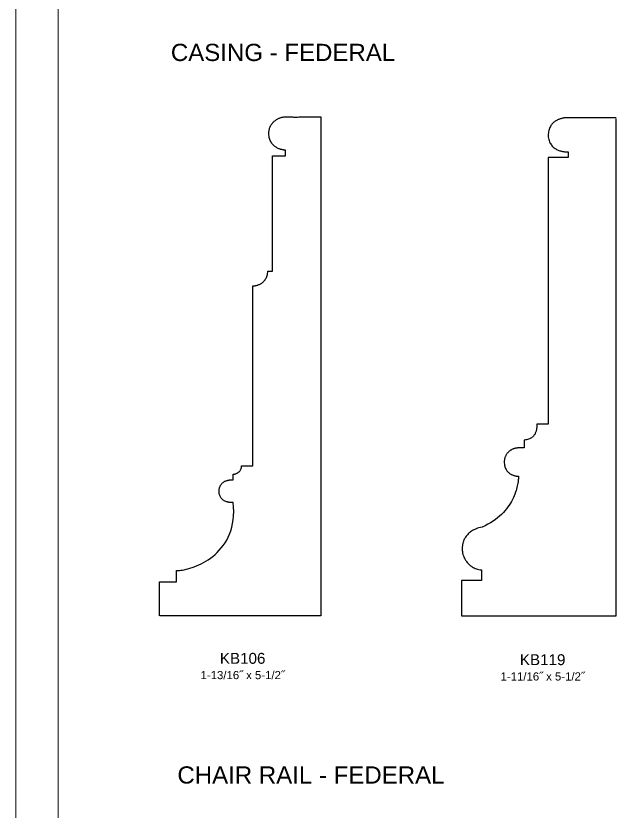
# Model space of a CAD drawing. Extents: x -7.6 to 25.2, y -14.8 to 21.1.
# Drawn here: x -7.64 to -1.01, y 3.5 to 12.28 of the extents above; entities that cross this region are included whole.
import ezdxf

# ---------------------------------------------------------------- set-up
doc = ezdxf.new("R2010")
doc.units = 0
doc.header["$MEASUREMENT"] = 0
doc.layers.add('DO NOT PLOT', color=2, linetype='Continuous', plot=False)
doc.layers.add('LAYER_1', color=7, linetype='Continuous')

# ---------------------------------------------------------------- blocks, each defined once
blk = doc.blocks.new('KB119')
at = {"flags": 128}
blk.add_lwpolyline([(0, 5.4997), (-0.0013, 5.4997), (-0.005, 5.4997), (-0.0111, 5.4997), (-0.0193, 5.4997), (-0.0295, 5.4997), (-0.0417, 5.4997), (-0.0555, 5.4997), (-0.071, 5.4997), (-0.0879, 5.4997), (-0.1061, 5.4997), (-0.1255, 5.4997), (-0.1458, 5.4997), (-0.1671, 5.4997), (-0.189, 5.4997), (-0.2116, 5.4997), (-0.2346, 5.4997), (-0.2578, 5.4997), (-0.2812, 5.4997), (-0.3046, 5.4997), (-0.3279, 5.4997), (-0.3509, 5.4997), (-0.3734, 5.4997), (-0.3954, 5.4997), (-0.4166, 5.4997), (-0.437, 5.4997), (-0.4564, 5.4997), (-0.4746, 5.4997), (-0.4915, 5.4997), (-0.5069, 5.4997), (-0.5208, 5.4997), (-0.5329, 5.4997), (-0.5432, 5.4997), (-0.5514, 5.4997), (-0.5575, 5.4997), (-0.5612, 5.4997), (-0.5625, 5.4997), (-0.5629, 5.4997), (-0.5641, 5.4996), (-0.5662, 5.4994), (-0.5689, 5.4992), (-0.5723, 5.4988), (-0.5764, 5.4982), (-0.581, 5.4975), (-0.5861, 5.4966), (-0.5918, 5.4955), (-0.5978, 5.4941), (-0.6043, 5.4925), (-0.6111, 5.4906), (-0.6182, 5.4884), (-0.6255, 5.4859), (-0.633, 5.483), (-0.6407, 5.4798), (-0.6484, 5.4762), (-0.6562, 5.4721), (-0.664, 5.4677), (-0.6718, 5.4627), (-0.6794, 5.4573), (-0.6869, 5.4514), (-0.6943, 5.445), (-0.7014, 5.438), (-0.7081, 5.4305), (-0.7146, 5.4224), (-0.7207, 5.4136), (-0.7263, 5.4043), (-0.7315, 5.3942), (-0.7361, 5.3835), (-0.7401, 5.3721), (-0.7435, 5.36), (-0.7463, 5.3472), (-0.7483, 5.3336), (-0.7495, 5.3191), (-0.75, 5.3039), (-0.7485, 5.2887), (-0.7462, 5.2743), (-0.7432, 5.2608), (-0.7395, 5.2482), (-0.7352, 5.2363), (-0.7302, 5.2252), (-0.7247, 5.2149), (-0.7186, 5.2053), (-0.7121, 5.1964), (-0.7052, 5.1882), (-0.6979, 5.1806), (-0.6902, 5.1736), (-0.6823, 5.1673), (-0.6742, 5.1615), (-0.6658, 5.1563), (-0.6574, 5.1515), (-0.6488, 5.1473), (-0.6402, 5.1435), (-0.6316, 5.1402), (-0.623, 5.1373), (-0.6146, 5.1347), (-0.6063, 5.1325), (-0.5981, 5.1307), (-0.5902, 5.1291), (-0.5826, 5.1278), (-0.5754, 5.1268), (-0.5685, 5.126), (-0.562, 5.1254), (-0.556, 5.125), (-0.5505, 5.1248), (-0.5456, 5.1246), (-0.5413, 5.1245), (-0.5377, 5.1246), (-0.5348, 5.1246), (-0.5326, 5.1247), (-0.5312, 5.1247), (-0.5312, 5.1246), (-0.5312, 5.1242), (-0.5312, 5.1235), (-0.5312, 5.1226), (-0.5312, 5.1214), (-0.5312, 5.1201), (-0.5312, 5.1185), (-0.5312, 5.1168), (-0.5312, 5.115), (-0.5312, 5.1129), (-0.5312, 5.1108), (-0.5312, 5.1085), (-0.5312, 5.1062), (-0.5312, 5.1037), (-0.5312, 5.1012), (-0.5312, 5.0987), (-0.5312, 5.0961), (-0.5312, 5.0935), (-0.5312, 5.0909), (-0.5312, 5.0883), (-0.5312, 5.0857), (-0.5312, 5.0832), (-0.5312, 5.0808), (-0.5312, 5.0784), (-0.5312, 5.0762), (-0.5312, 5.074), (-0.5312, 5.072), (-0.5312, 5.0701), (-0.5312, 5.0684), (-0.5312, 5.0668), (-0.5312, 5.0655), (-0.5312, 5.0644), (-0.5312, 5.0634), (-0.5312, 5.0628), (-0.5312, 5.0624), (-0.5312, 5.0622), (-0.5317, 5.0622), (-0.5332, 5.0622), (-0.5355, 5.0622), (-0.5387, 5.0622), (-0.5427, 5.0622), (-0.5474, 5.0622), (-0.5528, 5.0622), (-0.5588, 5.0622), (-0.5654, 5.0622), (-0.5725, 5.0622), (-0.58, 5.0622), (-0.5879, 5.0622), (-0.5962, 5.0622), (-0.6047, 5.0622), (-0.6135, 5.0622), (-0.6224, 5.0622), (-0.6315, 5.0622), (-0.6406, 5.0622), (-0.6497, 5.0622), (-0.6587, 5.0622), (-0.6677, 5.0622), (-0.6764, 5.0622), (-0.685, 5.0622), (-0.6933, 5.0622), (-0.7012, 5.0622), (-0.7087, 5.0622), (-0.7158, 5.0622), (-0.7224, 5.0622), (-0.7284, 5.0622), (-0.7338, 5.0622), (-0.7385, 5.0622), (-0.7425, 5.0622), (-0.7457, 5.0622), (-0.748, 5.0622), (-0.7495, 5.0622), (-0.75, 5.0622), (-0.75, 5.0555), (-0.75, 5.036), (-0.75, 5.0043), (-0.75, 4.9613), (-0.75, 4.9076), (-0.75, 4.8441), (-0.75, 4.7716), (-0.75, 4.6907), (-0.75, 4.6022), (-0.75, 4.5069), (-0.75, 4.4056), (-0.75, 4.2989), (-0.75, 4.1877), (-0.75, 4.0728), (-0.75, 3.9548), (-0.75, 3.8345), (-0.75, 3.7127), (-0.75, 3.5902), (-0.75, 3.4676), (-0.75, 3.3458), (-0.75, 3.2256), (-0.75, 3.1076), (-0.75, 2.9926), (-0.75, 2.8814), (-0.75, 2.7748), (-0.75, 2.6734), (-0.75, 2.5781), (-0.75, 2.4897), (-0.75, 2.4088), (-0.75, 2.3362), (-0.75, 2.2727), (-0.75, 2.2191), (-0.75, 2.176), (-0.75, 2.1444), (-0.75, 2.1248), (-0.75, 2.1181), (-0.7502, 2.1181), (-0.7511, 2.1181), (-0.7525, 2.1181), (-0.7543, 2.1181), (-0.7566, 2.1181), (-0.7594, 2.1181), (-0.7625, 2.1181), (-0.766, 2.1181), (-0.7698, 2.1181), (-0.7739, 2.1181), (-0.7783, 2.1181), (-0.7829, 2.1181), (-0.7877, 2.1181), (-0.7926, 2.1181), (-0.7977, 2.1181), (-0.8029, 2.1181), (-0.8081, 2.1181), (-0.8134, 2.1181), (-0.8187, 2.1181), (-0.824, 2.1181), (-0.8292, 2.1181), (-0.8342, 2.1181), (-0.8392, 2.1181), (-0.844, 2.1181), (-0.8486, 2.1181), (-0.853, 2.1181), (-0.8571, 2.1181), (-0.8609, 2.1181), (-0.8644, 2.1181), (-0.8675, 2.1181), (-0.8702, 2.1181), (-0.8725, 2.1181), (-0.8744, 2.1181), (-0.8758, 2.1181), (-0.8766, 2.1181), (-0.8769, 2.1181), (-0.8769, 2.1177), (-0.8767, 2.1166), (-0.8766, 2.1148), (-0.8764, 2.1123), (-0.8763, 2.1092), (-0.8761, 2.1056), (-0.8761, 2.1014), (-0.8761, 2.0968), (-0.8762, 2.0917), (-0.8764, 2.0862), (-0.8769, 2.0803), (-0.8775, 2.0742), (-0.8783, 2.0677), (-0.8793, 2.0611), (-0.8806, 2.0542), (-0.8822, 2.0472), (-0.8841, 2.0401), (-0.8864, 2.033), (-0.889, 2.0258), (-0.892, 2.0187), (-0.8954, 2.0116), (-0.8993, 2.0046), (-0.9036, 1.9978), (-0.9084, 1.9912), (-0.9137, 1.9848), (-0.9196, 1.9787), (-0.926, 1.9729), (-0.933, 1.9675), (-0.9407, 1.9625), (-0.949, 1.9579), (-0.9579, 1.9538), (-0.9676, 1.9503), (-0.9779, 1.9473), (-0.9891, 1.945), (-1.0009, 1.9433), (-1.0136, 1.9423), (-1.0136, 1.9421), (-1.0136, 1.9416), (-1.0136, 1.9406), (-1.0136, 1.9393), (-1.0136, 1.9377), (-1.0136, 1.9358), (-1.0136, 1.9337), (-1.0136, 1.9313), (-1.0136, 1.9286), (-1.0136, 1.9258), (-1.0136, 1.9227), (-1.0136, 1.9196), (-1.0136, 1.9162), (-1.0136, 1.9128), (-1.0136, 1.9093), (-1.0136, 1.9057), (-1.0136, 1.9021), (-1.0136, 1.8984), (-1.0136, 1.8947), (-1.0136, 1.8911), (-1.0136, 1.8875), (-1.0136, 1.884), (-1.0136, 1.8806), (-1.0136, 1.8772), (-1.0136, 1.8741), (-1.0136, 1.871), (-1.0136, 1.8682), (-1.0136, 1.8655), (-1.0136, 1.8631), (-1.0136, 1.861), (-1.0136, 1.8591), (-1.0136, 1.8575), (-1.0136, 1.8562), (-1.0136, 1.8552), (-1.0136, 1.8547), (-1.0136, 1.8545), (-1.0138, 1.8545), (-1.0143, 1.8545), (-1.0151, 1.8545), (-1.0162, 1.8545), (-1.0176, 1.8545), (-1.0192, 1.8545), (-1.0211, 1.8545), (-1.0232, 1.8546), (-1.0255, 1.8546), (-1.028, 1.8546), (-1.0306, 1.8546), (-1.0334, 1.8546), (-1.0363, 1.8546), (-1.0394, 1.8547), (-1.0425, 1.8547), (-1.0457, 1.8547), (-1.049, 1.8547), (-1.0523, 1.8547), (-1.0556, 1.8547), (-1.0589, 1.8547), (-1.0622, 1.8547), (-1.0655, 1.8547), (-1.0687, 1.8546), (-1.0719, 1.8546), (-1.0749, 1.8546), (-1.0779, 1.8545), (-1.0807, 1.8545), (-1.0834, 1.8544), (-1.0859, 1.8544), (-1.0883, 1.8543), (-1.0905, 1.8542), (-1.0924, 1.8541), (-1.0941, 1.854), (-1.0956, 1.8539), (-1.0968, 1.8537), (-1.0977, 1.8536), (-1.1021, 1.853), (-1.1066, 1.8523), (-1.1113, 1.8514), (-1.116, 1.8503), (-1.1208, 1.849), (-1.1257, 1.8475), (-1.1306, 1.8458), (-1.1356, 1.8439), (-1.1406, 1.8419), (-1.1456, 1.8396), (-1.1505, 1.8371), (-1.1555, 1.8344), (-1.1605, 1.8315), (-1.1654, 1.8284), (-1.1702, 1.8251), (-1.175, 1.8216), (-1.1797, 1.8178), (-1.1843, 1.8139), (-1.1888, 1.8097), (-1.1932, 1.8053), (-1.1974, 1.8006), (-1.2015, 1.7958), (-1.2054, 1.7907), (-1.2092, 1.7854), (-1.2127, 1.7798), (-1.2161, 1.774), (-1.2192, 1.768), (-1.2221, 1.7617), (-1.2248, 1.7551), (-1.2272, 1.7484), (-1.2294, 1.7413), (-1.2313, 1.734), (-1.2328, 1.7265), (-1.2341, 1.7187), (-1.2351, 1.7107), (-1.2357, 1.7023), (-1.2353, 1.6894), (-1.2343, 1.6771), (-1.2326, 1.6656), (-1.2303, 1.6547), (-1.2274, 1.6445), (-1.224, 1.635), (-1.2201, 1.626), (-1.2157, 1.6176), (-1.211, 1.6098), (-1.2059, 1.6026), (-1.2004, 1.5959), (-1.1947, 1.5897), (-1.1887, 1.584), (-1.1825, 1.5788), (-1.1762, 1.574), (-1.1698, 1.5697), (-1.1632, 1.5658), (-1.1566, 1.5622), (-1.1501, 1.559), (-1.1435, 1.5562), (-1.1371, 1.5537), (-1.1307, 1.5516), (-1.1245, 1.5497), (-1.1186, 1.548), (-1.1128, 1.5467), (-1.1074, 1.5455), (-1.1023, 1.5446), (-1.0975, 1.5438), (-1.0932, 1.5432), (-1.0893, 1.5428), (-1.0859, 1.5424), (-1.083, 1.5422), (-1.0807, 1.5421), (-1.079, 1.542), (-1.0779, 1.542), (-1.0776, 1.542), (-1.0776, 1.5411), (-1.0776, 1.5385), (-1.0777, 1.5342), (-1.078, 1.5284), (-1.0784, 1.5211), (-1.0791, 1.5124), (-1.0801, 1.5023), (-1.0814, 1.491), (-1.0832, 1.4785), (-1.0854, 1.4649), (-1.0881, 1.4503), (-1.0914, 1.4348), (-1.0953, 1.4183), (-1.0999, 1.4011), (-1.1052, 1.3832), (-1.1113, 1.3647), (-1.1182, 1.3456), (-1.1261, 1.326), (-1.1348, 1.3061), (-1.1446, 1.2858), (-1.1554, 1.2652), (-1.1673, 1.2446), (-1.1804, 1.2238), (-1.1946, 1.203), (-1.2102, 1.1823), (-1.227, 1.1617), (-1.2453, 1.1414), (-1.2649, 1.1214), (-1.2861, 1.1018), (-1.3087, 1.0826), (-1.333, 1.0639), (-1.3589, 1.0459), (-1.3864, 1.0286), (-1.4158, 1.012), (-1.4469, 0.9963), (-1.4799, 0.9816), (-1.4977, 0.9774), (-1.5145, 0.9726), (-1.5303, 0.9675), (-1.5452, 0.9618), (-1.5593, 0.9558), (-1.5724, 0.9494), (-1.5847, 0.9426), (-1.5962, 0.9355), (-1.6068, 0.9281), (-1.6168, 0.9205), (-1.6259, 0.9127), (-1.6344, 0.9047), (-1.6422, 0.8965), (-1.6494, 0.8882), (-1.6559, 0.8798), (-1.6618, 0.8713), (-1.6672, 0.8628), (-1.672, 0.8543), (-1.6764, 0.8459), (-1.6802, 0.8375), (-1.6836, 0.8292), (-1.6866, 0.821), (-1.6892, 0.813), (-1.6914, 0.8052), (-1.6932, 0.7976), (-1.6948, 0.7903), (-1.6961, 0.7832), (-1.6971, 0.7765), (-1.6979, 0.7701), (-1.6985, 0.7641), (-1.6989, 0.7586), (-1.6992, 0.7534), (-1.6994, 0.7488), (-1.6995, 0.7446), (-1.6995, 0.741), (-1.6995, 0.7379), (-1.6996, 0.734), (-1.6995, 0.7295), (-1.6993, 0.7245), (-1.6988, 0.7191), (-1.6981, 0.7133), (-1.6972, 0.7071), (-1.6961, 0.7005), (-1.6947, 0.6937), (-1.693, 0.6866), (-1.691, 0.6792), (-1.6887, 0.6716), (-1.6861, 0.6638), (-1.6831, 0.6559), (-1.6798, 0.6479), (-1.6762, 0.6398), (-1.6721, 0.6316), (-1.6677, 0.6234), (-1.6628, 0.6153), (-1.6575, 0.6071), (-1.6518, 0.5991), (-1.6456, 0.5912), (-1.639, 0.5834), (-1.6318, 0.5758), (-1.6242, 0.5684), (-1.616, 0.5612), (-1.6073, 0.5543), (-1.5981, 0.5478), (-1.5883, 0.5415), (-1.5779, 0.5357), (-1.5669, 0.5302), (-1.5554, 0.5252), (-1.5432, 0.5206), (-1.5303, 0.5166), (-1.5169, 0.5131), (-1.5027, 0.5101), (-1.4879, 0.5078), (-1.4879, 0.5075), (-1.4879, 0.5067), (-1.4879, 0.5055), (-1.4879, 0.5038), (-1.4879, 0.5016), (-1.4879, 0.4991), (-1.4879, 0.4962), (-1.4879, 0.493), (-1.4879, 0.4895), (-1.4879, 0.4857), (-1.4879, 0.4817), (-1.4879, 0.4774), (-1.4879, 0.473), (-1.4879, 0.4684), (-1.4879, 0.4637), (-1.4879, 0.4589), (-1.4879, 0.4541), (-1.4879, 0.4492), (-1.4879, 0.4443), (-1.4879, 0.4395), (-1.4879, 0.4347), (-1.4879, 0.43), (-1.4879, 0.4254), (-1.4879, 0.421), (-1.4879, 0.4167), (-1.4879, 0.4127), (-1.4879, 0.4089), (-1.4879, 0.4054), (-1.4879, 0.4022), (-1.4879, 0.3993), (-1.4879, 0.3968), (-1.4879, 0.3946), (-1.4879, 0.3929), (-1.4879, 0.3917), (-1.4879, 0.3909), (-1.4879, 0.3906), (-1.4884, 0.3906), (-1.4898, 0.3906), (-1.4922, 0.3906), (-1.4954, 0.3906), (-1.4994, 0.3906), (-1.5042, 0.3906), (-1.5096, 0.3906), (-1.5156, 0.3906), (-1.5222, 0.3906), (-1.5293, 0.3906), (-1.5369, 0.3906), (-1.5449, 0.3906), (-1.5531, 0.3906), (-1.5617, 0.3906), (-1.5705, 0.3906), (-1.5795, 0.3906), (-1.5886, 0.3906), (-1.5977, 0.3906), (-1.6069, 0.3906), (-1.616, 0.3906), (-1.625, 0.3906), (-1.6338, 0.3906), (-1.6423, 0.3906), (-1.6506, 0.3906), (-1.6586, 0.3906), (-1.6662, 0.3906), (-1.6733, 0.3906), (-1.6799, 0.3906), (-1.6859, 0.3906), (-1.6913, 0.3906), (-1.6961, 0.3906), (-1.7001, 0.3906), (-1.7033, 0.3906), (-1.7056, 0.3906), (-1.7071, 0.3906), (-1.7076, 0.3906), (-1.7076, 0.3897), (-1.7076, 0.3871), (-1.7076, 0.3829), (-1.7076, 0.3772), (-1.7076, 0.3701), (-1.7076, 0.3617), (-1.7076, 0.352), (-1.7076, 0.3413), (-1.7076, 0.3296), (-1.7076, 0.3169), (-1.7076, 0.3035), (-1.7076, 0.2893), (-1.7076, 0.2746), (-1.7076, 0.2593), (-1.7076, 0.2437), (-1.7076, 0.2277), (-1.7076, 0.2116), (-1.7076, 0.1953), (-1.7076, 0.179), (-1.7076, 0.1629), (-1.7076, 0.1469), (-1.7076, 0.1313), (-1.7076, 0.116), (-1.7076, 0.1013), (-1.7076, 0.0871), (-1.7076, 0.0737), (-1.7076, 0.061), (-1.7076, 0.0493), (-1.7076, 0.0386), (-1.7076, 0.0289), (-1.7076, 0.0205), (-1.7076, 0.0134), (-1.7076, 0.0077), (-1.7076, 0.0035), (-1.7076, 0.0009), (-1.7076, 0), (-1.7037, 0), (-1.6924, 0), (-1.674, 0), (-1.649, 0), (-1.6179, 0), (-1.5811, 0), (-1.539, 0), (-1.4921, 0), (-1.4408, 0), (-1.3855, 0), (-1.3267, 0), (-1.2649, 0), (-1.2004, 0), (-1.1337, 0), (-1.0653, 0), (-0.9955, 0), (-0.9249, 0), (-0.8538, 0), (-0.7827, 0), (-0.7121, 0), (-0.6423, 0), (-0.5739, 0), (-0.5072, 0), (-0.4427, 0), (-0.3809, 0), (-0.3221, 0), (-0.2668, 0), (-0.2155, 0), (-0.1686, 0), (-0.1265, 0), (-0.0897, 0), (-0.0586, 0), (-0.0336, 0), (-0.0152, 0), (-0.0039, 0), (0, 0), (0, 0.0125), (0, 0.049), (0, 0.1082), (0, 0.1886), (0, 0.2888), (0, 0.4074), (0, 0.5429), (0, 0.6941), (0, 0.8593), (0, 1.0373), (0, 1.2266), (0, 1.4258), (0, 1.6336), (0, 1.8483), (0, 2.0688), (0, 2.2934), (0, 2.5209), (0, 2.7499), (0, 2.9788), (0, 3.2063), (0, 3.431), (0, 3.6514), (0, 3.8662), (0, 4.0739), (0, 4.2731), (0, 4.4624), (0, 4.6404), (0, 4.8056), (0, 4.9568), (0, 5.0923), (0, 5.2109), (0, 5.3111), (0, 5.3915), (0, 5.4507), (0, 5.4872)], dxfattribs=at)
blk = doc.blocks.new('KB106')
at = {"flags": 128}
blk.add_lwpolyline([(-1.7812, 0), (-1.7812, 0.0009), (-1.7812, 0.0033), (-1.7812, 0.0074), (-1.7812, 0.0129), (-1.7812, 0.0197), (-1.7812, 0.0278), (-1.7812, 0.037), (-1.7812, 0.0473), (-1.7812, 0.0586), (-1.7812, 0.0707), (-1.7812, 0.0836), (-1.7812, 0.0972), (-1.7812, 0.1114), (-1.7812, 0.126), (-1.7812, 0.141), (-1.7812, 0.1564), (-1.7812, 0.1719), (-1.7812, 0.1875), (-1.7812, 0.2031), (-1.7812, 0.2186), (-1.7812, 0.2339), (-1.7812, 0.249), (-1.7812, 0.2636), (-1.7812, 0.2778), (-1.7812, 0.2913), (-1.7812, 0.3042), (-1.7812, 0.3164), (-1.7812, 0.3277), (-1.7812, 0.338), (-1.7812, 0.3472), (-1.7812, 0.3553), (-1.7812, 0.3621), (-1.7812, 0.3676), (-1.7812, 0.3716), (-1.7812, 0.3741), (-1.7812, 0.375), (-1.7807, 0.375), (-1.7795, 0.375), (-1.7775, 0.375), (-1.7747, 0.375), (-1.7713, 0.375), (-1.7673, 0.375), (-1.7626, 0.375), (-1.7575, 0.375), (-1.7519, 0.375), (-1.7458, 0.375), (-1.7393, 0.375), (-1.7325, 0.375), (-1.7255, 0.375), (-1.7181, 0.375), (-1.7106, 0.375), (-1.703, 0.375), (-1.6952, 0.375), (-1.6874, 0.375), (-1.6796, 0.375), (-1.6718, 0.375), (-1.6642, 0.375), (-1.6567, 0.375), (-1.6493, 0.375), (-1.6423, 0.375), (-1.6355, 0.375), (-1.629, 0.375), (-1.623, 0.375), (-1.6173, 0.375), (-1.6122, 0.375), (-1.6075, 0.375), (-1.6035, 0.375), (-1.6001, 0.375), (-1.5973, 0.375), (-1.5953, 0.375), (-1.5941, 0.375), (-1.5937, 0.375), (-1.5937, 0.3753), (-1.5937, 0.3761), (-1.5937, 0.3774), (-1.5937, 0.3793), (-1.5937, 0.3815), (-1.5937, 0.3842), (-1.5937, 0.3873), (-1.5937, 0.3907), (-1.5937, 0.3945), (-1.5937, 0.3985), (-1.5937, 0.4028), (-1.5937, 0.4074), (-1.5937, 0.4121), (-1.5937, 0.417), (-1.5937, 0.422), (-1.5937, 0.4271), (-1.5937, 0.4323), (-1.5937, 0.4375), (-1.5937, 0.4427), (-1.5937, 0.4478), (-1.5937, 0.4529), (-1.5937, 0.458), (-1.5937, 0.4628), (-1.5937, 0.4676), (-1.5937, 0.4721), (-1.5937, 0.4764), (-1.5937, 0.4804), (-1.5937, 0.4842), (-1.5937, 0.4876), (-1.5937, 0.4907), (-1.5937, 0.4934), (-1.5937, 0.4957), (-1.5937, 0.4975), (-1.5937, 0.4988), (-1.5937, 0.4997), (-1.5937, 0.5), (-1.5846, 0.4993), (-1.5733, 0.4994), (-1.56, 0.5003), (-1.5448, 0.502), (-1.5278, 0.5045), (-1.5093, 0.508), (-1.4894, 0.5124), (-1.4682, 0.5178), (-1.4459, 0.5243), (-1.4226, 0.5318), (-1.3984, 0.5405), (-1.3736, 0.5503), (-1.3483, 0.5614), (-1.3226, 0.5737), (-1.2967, 0.5873), (-1.2707, 0.6022), (-1.2448, 0.6186), (-1.2191, 0.6363), (-1.1938, 0.6556), (-1.169, 0.6763), (-1.145, 0.6986), (-1.1217, 0.7226), (-1.0995, 0.7481), (-1.0784, 0.7754), (-1.0585, 0.8044), (-1.0402, 0.8351), (-1.0234, 0.8677), (-1.0083, 0.9021), (-0.9951, 0.9385), (-0.984, 0.9768), (-0.9751, 1.0171), (-0.9685, 1.0594), (-0.9645, 1.1038), (-0.963, 1.1503), (-0.9644, 1.199), (-0.9687, 1.2499), (-0.969, 1.2499), (-0.97, 1.2498), (-0.9716, 1.2497), (-0.9737, 1.2495), (-0.9763, 1.2494), (-0.9795, 1.2493), (-0.9831, 1.2493), (-0.9871, 1.2493), (-0.9915, 1.2494), (-0.9963, 1.2496), (-1.0013, 1.25), (-1.0067, 1.2506), (-1.0123, 1.2513), (-1.0181, 1.2522), (-1.024, 1.2534), (-1.0301, 1.2548), (-1.0363, 1.2565), (-1.0426, 1.2584), (-1.0488, 1.2607), (-1.0551, 1.2633), (-1.0613, 1.2663), (-1.0675, 1.2697), (-1.0735, 1.2734), (-1.0794, 1.2776), (-1.0851, 1.2822), (-1.0905, 1.2873), (-1.0957, 1.2929), (-1.1006, 1.299), (-1.1052, 1.3056), (-1.1094, 1.3128), (-1.1132, 1.3206), (-1.1166, 1.3289), (-1.1195, 1.3379), (-1.1219, 1.3475), (-1.1237, 1.3578), (-1.1249, 1.3687), (-1.1247, 1.377), (-1.1241, 1.3851), (-1.1232, 1.3928), (-1.1219, 1.4002), (-1.1204, 1.4073), (-1.1185, 1.4142), (-1.1164, 1.4207), (-1.1139, 1.427), (-1.1112, 1.433), (-1.1083, 1.4387), (-1.105, 1.4441), (-1.1016, 1.4493), (-1.0979, 1.4542), (-1.0939, 1.4588), (-1.0898, 1.4632), (-1.0854, 1.4673), (-1.0808, 1.4711), (-1.0761, 1.4747), (-1.0711, 1.4781), (-1.066, 1.4812), (-1.0608, 1.4841), (-1.0553, 1.4867), (-1.0498, 1.4891), (-1.0441, 1.4912), (-1.0383, 1.4931), (-1.0323, 1.4948), (-1.0263, 1.4963), (-1.0201, 1.4975), (-1.0139, 1.4986), (-1.0076, 1.4994), (-1.0012, 1.5), (-0.9948, 1.5004), (-0.9883, 1.5005), (-0.9818, 1.5005), (-0.9753, 1.5003), (-0.9687, 1.4999), (-0.9687, 1.5), (-0.9687, 1.5005), (-0.9687, 1.5011), (-0.9687, 1.502), (-0.9687, 1.5032), (-0.9687, 1.5045), (-0.9687, 1.5061), (-0.9687, 1.5078), (-0.9687, 1.5097), (-0.9687, 1.5117), (-0.9687, 1.5138), (-0.9687, 1.5161), (-0.9687, 1.5185), (-0.9687, 1.5209), (-0.9687, 1.5234), (-0.9687, 1.526), (-0.9687, 1.5286), (-0.9687, 1.5312), (-0.9687, 1.5338), (-0.9687, 1.5363), (-0.9687, 1.5389), (-0.9687, 1.5414), (-0.9687, 1.5438), (-0.9687, 1.5462), (-0.9687, 1.5485), (-0.9687, 1.5506), (-0.9687, 1.5526), (-0.9687, 1.5545), (-0.9687, 1.5562), (-0.9687, 1.5578), (-0.9687, 1.5591), (-0.9687, 1.5603), (-0.9687, 1.5612), (-0.9687, 1.5618), (-0.9687, 1.5623), (-0.9687, 1.5624), (-0.9685, 1.5624), (-0.9679, 1.5624), (-0.9669, 1.5625), (-0.9656, 1.5625), (-0.964, 1.5627), (-0.9621, 1.5629), (-0.9599, 1.5631), (-0.9574, 1.5635), (-0.9547, 1.5639), (-0.9518, 1.5645), (-0.9487, 1.5652), (-0.9454, 1.566), (-0.942, 1.5669), (-0.9385, 1.568), (-0.9349, 1.5693), (-0.9312, 1.5708), (-0.9274, 1.5724), (-0.9236, 1.5743), (-0.9198, 1.5764), (-0.916, 1.5787), (-0.9122, 1.5812), (-0.9085, 1.584), (-0.9049, 1.5871), (-0.9013, 1.5904), (-0.8979, 1.594), (-0.8947, 1.5979), (-0.8916, 1.6022), (-0.8887, 1.6067), (-0.886, 1.6116), (-0.8835, 1.6168), (-0.8813, 1.6224), (-0.8794, 1.6284), (-0.8778, 1.6347), (-0.8765, 1.6415), (-0.8755, 1.6486), (-0.8749, 1.6562), (-0.8747, 1.6562), (-0.8738, 1.6562), (-0.8725, 1.6562), (-0.8707, 1.6562), (-0.8684, 1.6562), (-0.8657, 1.6562), (-0.8626, 1.6562), (-0.8592, 1.6562), (-0.8554, 1.6562), (-0.8514, 1.6562), (-0.8471, 1.6562), (-0.8425, 1.6562), (-0.8378, 1.6562), (-0.8329, 1.6562), (-0.8279, 1.6562), (-0.8228, 1.6562), (-0.8177, 1.6562), (-0.8125, 1.6562), (-0.8073, 1.6562), (-0.8021, 1.6562), (-0.797, 1.6562), (-0.792, 1.6562), (-0.7871, 1.6562), (-0.7824, 1.6562), (-0.7778, 1.6562), (-0.7735, 1.6562), (-0.7695, 1.6562), (-0.7657, 1.6562), (-0.7623, 1.6562), (-0.7592, 1.6562), (-0.7565, 1.6562), (-0.7542, 1.6562), (-0.7524, 1.6562), (-0.7511, 1.6562), (-0.7502, 1.6562), (-0.75, 1.6562), (-0.75, 1.6607), (-0.75, 1.6739), (-0.75, 1.6952), (-0.75, 1.7242), (-0.75, 1.7604), (-0.75, 1.8032), (-0.75, 1.8521), (-0.75, 1.9067), (-0.75, 1.9663), (-0.75, 2.0306), (-0.75, 2.0989), (-0.75, 2.1708), (-0.75, 2.2458), (-0.75, 2.3233), (-0.75, 2.4029), (-0.75, 2.484), (-0.75, 2.5661), (-0.75, 2.6487), (-0.75, 2.7314), (-0.75, 2.8135), (-0.75, 2.8946), (-0.75, 2.9742), (-0.75, 3.0517), (-0.75, 3.1266), (-0.75, 3.1986), (-0.75, 3.2669), (-0.75, 3.3311), (-0.75, 3.3908), (-0.75, 3.4453), (-0.75, 3.4943), (-0.75, 3.5371), (-0.75, 3.5732), (-0.75, 3.6023), (-0.75, 3.6236), (-0.75, 3.6368), (-0.75, 3.6413), (-0.7496, 3.6413), (-0.7486, 3.6413), (-0.7469, 3.6414), (-0.7447, 3.6415), (-0.7418, 3.6418), (-0.7385, 3.6421), (-0.7347, 3.6425), (-0.7304, 3.6431), (-0.7257, 3.6439), (-0.7207, 3.6449), (-0.7153, 3.646), (-0.7096, 3.6474), (-0.7037, 3.6491), (-0.6975, 3.651), (-0.6912, 3.6533), (-0.6848, 3.6558), (-0.6782, 3.6587), (-0.6716, 3.6619), (-0.6649, 3.6655), (-0.6583, 3.6696), (-0.6517, 3.674), (-0.6453, 3.6789), (-0.6389, 3.6843), (-0.6327, 3.6901), (-0.6267, 3.6965), (-0.621, 3.7033), (-0.6155, 3.7108), (-0.6104, 3.7188), (-0.6056, 3.7274), (-0.6012, 3.7366), (-0.5973, 3.7464), (-0.5938, 3.7569), (-0.5909, 3.7681), (-0.5885, 3.7799), (-0.5866, 3.7925), (-0.5854, 3.8058), (-0.5853, 3.8058), (-0.585, 3.8058), (-0.5844, 3.8058), (-0.5837, 3.8058), (-0.5827, 3.8058), (-0.5816, 3.8058), (-0.5803, 3.8058), (-0.5788, 3.8058), (-0.5773, 3.8058), (-0.5756, 3.8058), (-0.5738, 3.8058), (-0.5719, 3.8058), (-0.5699, 3.8058), (-0.5678, 3.8058), (-0.5657, 3.8058), (-0.5636, 3.8058), (-0.5614, 3.8058), (-0.5593, 3.8058), (-0.5571, 3.8058), (-0.5549, 3.8058), (-0.5528, 3.8058), (-0.5507, 3.8058), (-0.5486, 3.8058), (-0.5466, 3.8058), (-0.5447, 3.8058), (-0.5429, 3.8058), (-0.5412, 3.8058), (-0.5397, 3.8058), (-0.5382, 3.8058), (-0.5369, 3.8058), (-0.5358, 3.8058), (-0.5349, 3.8058), (-0.5341, 3.8058), (-0.5335, 3.8058), (-0.5332, 3.8058), (-0.5331, 3.8058), (-0.5331, 3.8087), (-0.5331, 3.8172), (-0.5331, 3.8309), (-0.5331, 3.8495), (-0.5331, 3.8727), (-0.5331, 3.9001), (-0.5331, 3.9315), (-0.5331, 3.9665), (-0.5331, 4.0047), (-0.5331, 4.0459), (-0.5331, 4.0897), (-0.5331, 4.1358), (-0.5331, 4.1839), (-0.5331, 4.2336), (-0.5331, 4.2846), (-0.5331, 4.3366), (-0.5331, 4.3892), (-0.5331, 4.4422), (-0.5331, 4.4952), (-0.5331, 4.5478), (-0.5331, 4.5998), (-0.5331, 4.6509), (-0.5331, 4.7006), (-0.5331, 4.7486), (-0.5331, 4.7947), (-0.5331, 4.8385), (-0.5331, 4.8797), (-0.5331, 4.918), (-0.5331, 4.953), (-0.5331, 4.9843), (-0.5331, 5.0118), (-0.5331, 5.035), (-0.5331, 5.0536), (-0.5331, 5.0673), (-0.5331, 5.0757), (-0.5331, 5.0786), (-0.5327, 5.0786), (-0.5318, 5.0786), (-0.5303, 5.0786), (-0.5282, 5.0786), (-0.5256, 5.0786), (-0.5226, 5.0786), (-0.5191, 5.0786), (-0.5152, 5.0786), (-0.511, 5.0786), (-0.5064, 5.0786), (-0.5015, 5.0786), (-0.4964, 5.0786), (-0.491, 5.0786), (-0.4855, 5.0786), (-0.4799, 5.0786), (-0.4741, 5.0786), (-0.4682, 5.0786), (-0.4623, 5.0786), (-0.4565, 5.0786), (-0.4506, 5.0786), (-0.4448, 5.0786), (-0.4392, 5.0786), (-0.4336, 5.0786), (-0.4283, 5.0786), (-0.4232, 5.0786), (-0.4183, 5.0786), (-0.4137, 5.0786), (-0.4095, 5.0786), (-0.4056, 5.0786), (-0.4021, 5.0786), (-0.3991, 5.0786), (-0.3965, 5.0786), (-0.3944, 5.0786), (-0.3929, 5.0786), (-0.392, 5.0786), (-0.3916, 5.0786), (-0.3916, 5.0787), (-0.3916, 5.0792), (-0.3916, 5.0798), (-0.3916, 5.0807), (-0.3916, 5.0819), (-0.3916, 5.0832), (-0.3916, 5.0848), (-0.3916, 5.0865), (-0.3916, 5.0884), (-0.3916, 5.0904), (-0.3916, 5.0925), (-0.3916, 5.0948), (-0.3916, 5.0972), (-0.3916, 5.0996), (-0.3916, 5.1021), (-0.3916, 5.1047), (-0.3916, 5.1072), (-0.3916, 5.1098), (-0.3916, 5.1124), (-0.3916, 5.115), (-0.3916, 5.1176), (-0.3916, 5.1201), (-0.3916, 5.1225), (-0.3916, 5.1249), (-0.3916, 5.1272), (-0.3916, 5.1293), (-0.3916, 5.1313), (-0.3916, 5.1332), (-0.3916, 5.1349), (-0.3916, 5.1365), (-0.3916, 5.1378), (-0.3916, 5.1389), (-0.3916, 5.1399), (-0.3916, 5.1405), (-0.3916, 5.1409), (-0.3916, 5.1411), (-0.392, 5.1411), (-0.3932, 5.1411), (-0.3951, 5.1412), (-0.3977, 5.1414), (-0.4009, 5.1416), (-0.4047, 5.142), (-0.4091, 5.1425), (-0.4139, 5.1431), (-0.4192, 5.144), (-0.425, 5.1451), (-0.4311, 5.1464), (-0.4375, 5.148), (-0.4442, 5.1498), (-0.4512, 5.152), (-0.4584, 5.1545), (-0.4657, 5.1573), (-0.4731, 5.1605), (-0.4806, 5.1641), (-0.488, 5.1682), (-0.4955, 5.1727), (-0.5029, 5.1776), (-0.5102, 5.1831), (-0.5173, 5.1891), (-0.5242, 5.1956), (-0.5309, 5.2027), (-0.5372, 5.2103), (-0.5433, 5.2186), (-0.5489, 5.2275), (-0.5541, 5.2371), (-0.5589, 5.2474), (-0.5631, 5.2583), (-0.5668, 5.27), (-0.5699, 5.2825), (-0.5723, 5.2957), (-0.5741, 5.3097), (-0.5751, 5.3245), (-0.5749, 5.3352), (-0.5741, 5.3454), (-0.5728, 5.3554), (-0.571, 5.365), (-0.5688, 5.3742), (-0.5661, 5.3832), (-0.563, 5.3918), (-0.5595, 5.4001), (-0.5556, 5.408), (-0.5513, 5.4156), (-0.5468, 5.423), (-0.5419, 5.43), (-0.5368, 5.4366), (-0.5314, 5.443), (-0.5258, 5.4491), (-0.52, 5.4548), (-0.514, 5.4602), (-0.5079, 5.4654), (-0.5016, 5.4702), (-0.4953, 5.4747), (-0.4888, 5.4789), (-0.4824, 5.4829), (-0.4758, 5.4865), (-0.4693, 5.4898), (-0.4628, 5.4929), (-0.4564, 5.4956), (-0.45, 5.4981), (-0.4438, 5.5003), (-0.4376, 5.5022), (-0.4316, 5.5038), (-0.4258, 5.5052), (-0.4202, 5.5062), (-0.4147, 5.507), (-0.4096, 5.5076), (-0.4047, 5.5078), (-0.4001, 5.5078), (-0.395, 5.5077), (-0.3886, 5.5075), (-0.381, 5.5074), (-0.3723, 5.5073), (-0.3626, 5.5073), (-0.3519, 5.5072), (-0.3404, 5.5071), (-0.328, 5.5071), (-0.315, 5.5071), (-0.3014, 5.507), (-0.2872, 5.507), (-0.2726, 5.507), (-0.2576, 5.507), (-0.2424, 5.5071), (-0.2269, 5.5071), (-0.2113, 5.5071), (-0.1956, 5.5072), (-0.18, 5.5072), (-0.1645, 5.5072), (-0.1493, 5.5073), (-0.1343, 5.5073), (-0.1197, 5.5074), (-0.1055, 5.5074), (-0.0919, 5.5075), (-0.0788, 5.5075), (-0.0665, 5.5076), (-0.055, 5.5077), (-0.0443, 5.5077), (-0.0346, 5.5077), (-0.0259, 5.5078), (-0.0183, 5.5078), (-0.012, 5.5079), (-0.0069, 5.5079), (-0.0031, 5.5079), (-0.0008, 5.5079), (0, 5.5079), (0, 5.4954), (0, 5.4588), (0, 5.3996), (0, 5.319), (0, 5.2187), (0, 5.0999), (0, 4.9642), (0, 4.8128), (0, 4.6473), (0, 4.469), (0, 4.2795), (0, 4.0799), (0, 3.8719), (0, 3.6568), (0, 3.4361), (0, 3.2111), (0, 2.9832), (0, 2.754), (0, 2.5247), (0, 2.2969), (0, 2.0718), (0, 1.8511), (0, 1.636), (0, 1.428), (0, 1.2285), (0, 1.0389), (0, 0.8606), (0, 0.6951), (0, 0.5438), (0, 0.408), (0, 0.2892), (0, 0.1889), (0, 0.1084), (0, 0.0491), (0, 0.0125), (0, 0), (-0.004, 0), (-0.0159, 0), (-0.035, 0), (-0.0611, 0), (-0.0935, 0), (-0.1319, 0), (-0.1758, 0), (-0.2248, 0), (-0.2783, 0), (-0.336, 0), (-0.3973, 0), (-0.4618, 0), (-0.529, 0), (-0.5986, 0), (-0.67, 0), (-0.7428, 0), (-0.8164, 0), (-0.8906, 0), (-0.9647, 0), (-1.0384, 0), (-1.1112, 0), (-1.1826, 0), (-1.2521, 0), (-1.3194, 0), (-1.3839, 0), (-1.4452, 0), (-1.5029, 0), (-1.5564, 0), (-1.6053, 0), (-1.6492, 0), (-1.6876, 0), (-1.7201, 0), (-1.7461, 0), (-1.7653, 0), (-1.7771, 0)], dxfattribs=at)

msp = doc.modelspace()

# ---------------------------------------------------------------- linework, layer by layer
at = {"layer": 'DO NOT PLOT', "linetype": 'Continuous', "lineweight": 0}
msp.add_line((-7.6354, 21.0605), (-7.6354, -14.8163), dxfattribs=at)
at = {"layer": 'LAYER_1', "color": 7, "lineweight": 0}
msp.add_open_spline([(-7.1688, -14.4107), (-7.1688, -14.4107), (-7.1688, 20.6884), (-7.1688, 20.6884)], degree=3, dxfattribs=at)

# ---------------------------------------------------------------- block references
at = {"linetype": 'Continuous'}
for name, p in [('KB106', (-4.2673, 5.6564)), ('KB119', (-1.0068, 5.6543))]:
    msp.add_blockref(name, p, dxfattribs=at)

# ---------------------------------------------------------------- texts
at = {"linetype": 'Continuous', "lineweight": 0}
for s, insert, char_height, width, attachment_point in [('{\\fArial|b0|i0|c0|p34;\\H2.1111x;CASING - FEDERAL}', (-5.924, 11.9716), 0.09, 10.837862, 1), ('{\\fArial|b0|i0|c0|p34;KB106\\P\\H0.75x;1-13/16˝ x 5-1/2˝}', (-5.1313, 5.2459), 0.12, 2.011722, 2), ('{\\fArial|b0|i0|c0|p34;KB119\\P\\H0.75x;1-11/16˝ x 5-1/2˝}', (-1.8182, 5.2311), 0.12, 1.849895, 2), ('{\\fArial|b0|i0|c0|p34;\\H2.1111x;CHAIR RAIL - FEDERAL}', (-5.8517, 3.993), 0.09, 10.602271, 1)]:
    msp.add_mtext(s, dxfattribs=dict(at, insert=insert, char_height=char_height, width=width, attachment_point=attachment_point))

doc.saveas('drawing.dxf')
